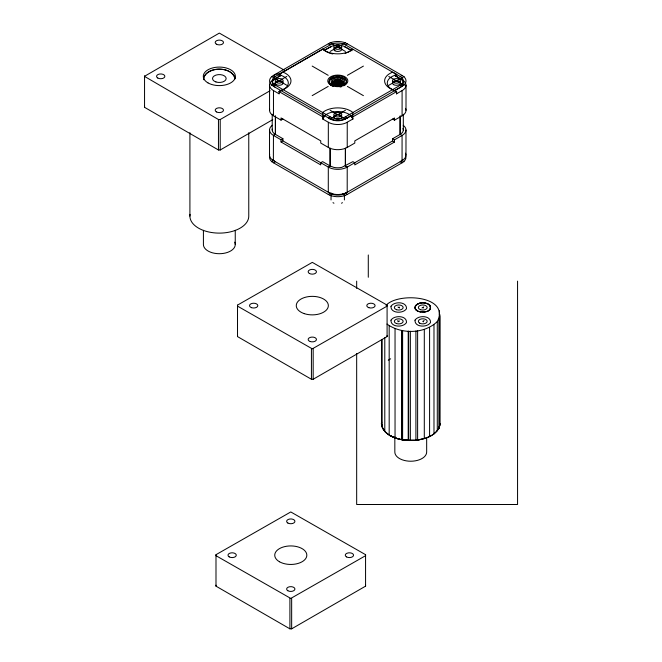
<?xml version="1.0" encoding="UTF-8"?>
<svg xmlns="http://www.w3.org/2000/svg" width="662" height="662" viewBox="0 0 662 662"><rect width="100%" height="100%" fill="white"/><g stroke="black" fill="none" stroke-linecap="round" stroke-linejoin="round"><path stroke-width="0.99" d="M269.517 155.123L269.533 129.959M269.55 110.297L269.558 85.133M272.206 129.959L272.223 114.228M405.516 155.363A13.372 7.721 0 0 1 402.057 162.819L347.202 194.446L345.307 193.354A10.7 6.173 0 0 1 330.181 193.345L273.373 160.543L273.456 135.42A13.372 7.721 0 0 1 272.297 125.267M282.922 119.036L281.027 120.12L273.464 115.751L273.48 90.595L272.322 89.833A13.372 7.721 0 0 1 272.322 80.433L281.044 75.311L275.375 78.588A10.7 6.173 0 0 0 275.375 87.318M275.351 116.628L275.342 134.328L282.906 138.697L282.906 140.882L281.019 141.974L281.019 139.79L282.906 138.697M275.466 115.726L275.458 134.403L273.456 135.42L281.019 139.79M279.165 93.863L278.959 91.555L282.939 89.577A18.279 10.542 0 0 0 282.939 72.117L278.959 74.343L278.959 76.527M281.027 120.12L281.027 117.935L320.756 140.874L320.747 143.058L328.319 147.427A13.372 7.721 0 0 0 347.227 147.427L354.799 143.066L354.799 140.882L394.519 117.985L394.519 120.17L392.624 119.077M328.319 147.427L328.335 122.263L322.667 118.978L324.554 115.709L322.874 119.094L322.659 112.507A18.279 10.542 0 0 1 352.92 112.515L352.705 119.11L345.928 122.933A13.372 7.721 0 0 1 329.643 122.925L328.335 122.263M403.224 125.317A13.372 7.721 0 0 1 402.074 135.47L394.502 139.831L394.502 142.016L354.782 164.921L354.782 162.736L352.896 161.644L341.857 167.337A10.7 6.173 0 0 1 333.665 167.337L330.065 165.93L330.073 148.23M330.206 148.296L330.197 165.996L328.302 167.089L282.906 140.882M331.033 199.941L331.033 192.841M344.406 199.941L344.414 193.858M345.341 148.305L345.324 166.005L347.219 167.097L392.616 140.923L394.502 142.016M345.473 148.238L345.456 165.939L347.219 167.097L347.202 192.261L345.307 193.354L402.115 160.601A13.381 7.721 0 0 0 405.516 153.179M347.227 147.427L347.244 122.271M392.616 140.923L392.616 138.739L400.179 134.378A10.7 6.173 0 0 0 402.951 128.42M396.621 93.789L396.621 91.604L392.64 89.618A18.279 10.542 0 0 1 392.64 72.158L396.621 74.392L396.621 76.577L403.249 80.491A13.372 7.721 0 0 1 403.249 89.883L396.414 93.905M400.063 134.452L400.08 116.76M400.196 115.701L400.179 134.378L402.074 135.47L402.057 160.634M394.519 120.17L402.082 115.809L402.099 90.644M403.315 130.017L403.323 114.286M405.972 155.181L405.988 130.017M406.005 110.355L406.013 85.191M386.98 324.074C401.395 334.418 424.276 334.087 437.284 321.567C450.582 295.674 397.887 291.967 386.037 305.372M439.767 425.169L438.691 428.711L439.485 426.436M422.977 438.914C430.515 437.086 439.295 432.129 440.023 423.622M285.214 70.693L219.337 33.1L144.44 76.345L218.46 119.516L220.214 119.516L270.079 90.727M144.548 106.309L144.548 107.318L218.46 149.984L220.214 149.984L272.744 119.656M203.689 79.713C204.144 65.786 232.478 65.886 235.25 78.53M237.517 305.108L237.517 306.125L312.307 348.857L387.088 306.125L387.088 305.108L312.307 262.375L237.517 305.108L237.517 336.594L311.43 379.26L313.176 379.26L387.088 336.594L387.088 335.576M237.517 335.576L237.517 336.594M215.994 554.682L215.994 555.691L290.784 598.431L365.565 555.691L365.565 554.682L290.784 511.949L215.994 554.682L215.994 586.16L289.906 628.834L291.652 628.834L365.565 586.16L365.565 585.15M215.994 585.15L215.994 586.16M439.767 424.979L440.172 423.647M439.767 425.401L439.568 426.278L439.667 316.287M381.734 422.124L381.329 423.647L381.924 426.262M203.689 77.338C208.96 66.208 232.155 66.233 234.977 78.927M415.91 331.008L415.91 440.213C424.872 439.129 435.124 436.001 439.328 427.28M330.479 53.365A15.615 9.003 0 0 1 326.457 51.603L322.659 49.211A18.279 10.542 0 0 0 352.92 49.228L349.122 51.611A15.615 9.003 0 0 1 347.236 52.588M428.339 310.726C431.243 309.535 431.243 305.48 428.339 304.288M279.165 76.411L281.044 75.311M324.43 50.312L329.643 47.391A13.372 7.721 0 0 1 331.099 46.828M351.034 115.718L352.912 118.986L351.034 115.718L345.357 118.995A10.7 6.173 0 0 1 330.222 118.986L273.48 86.3A13.372 7.721 0 0 1 273.48 75.385L328.335 43.758A13.372 7.721 0 0 1 347.252 43.766L402.099 75.435A13.372 7.721 0 0 1 402.099 86.35L347.252 117.977A13.372 7.721 0 0 1 328.335 117.968L330.222 116.876A10.7 6.173 0 0 0 345.357 116.884L347.252 117.977M322.874 49.029L278.959 74.343L283.419 76.411A15.615 9.003 0 0 1 283.419 89.494L278.959 91.555L322.874 116.909L326.457 114.344A15.615 9.003 0 0 1 349.122 114.352L352.705 116.926L396.621 91.604L392.161 89.535A15.615 9.003 0 0 1 392.161 76.461L396.621 74.392M273.48 75.385L275.375 76.478L330.222 44.851A10.7 6.173 0 0 1 345.357 44.859L400.212 76.527L402.099 75.435M324.554 50.229L330.222 46.961A10.7 6.173 0 0 1 345.357 46.969L351.034 50.246M271.511 85.249L286.795 76.436M330.148 51.446L345.432 42.633M273.48 86.3L275.375 85.208L330.222 116.876M345.357 44.859L347.252 43.766M312.183 95.634L328.187 86.408M332.986 83.635L342.593 78.099M347.401 75.327L363.405 66.101M273.456 135.42L275.342 134.328A10.7 6.173 0 0 1 272.297 129.156M330.148 119.102L345.432 110.289M388.784 85.299L404.068 76.486M345.357 116.884L400.212 85.257L402.099 86.35M394.535 90.636L400.212 87.367A10.7 6.173 0 0 0 400.212 78.637L394.535 75.36L396.621 76.577M271.47 161.718L273.596 160.494M269.633 156.298A13.372 7.721 0 0 0 273.439 162.769L275.326 161.677A10.7 6.173 0 0 1 273.009 159.674M273.439 162.769L328.286 194.438L330.181 193.345M330.106 195.571L332.945 193.933M341.501 203.217L342.444 202.671M398.739 307.507L399.401 307.127M397.953 321.831L399.467 320.954M421.959 307.971L423.754 306.936M424.177 320.557L422.761 321.376L423.572 321.84M388.238 360.194L390.654 358.804M426.709 311.446C431.789 310.958 431.789 304.048 426.709 303.56M424.805 311.901L426.775 311.521M421.289 439.353L422.579 439.047M401.975 330.57L401.975 439.775L414.602 440.396L422.745 438.989M414.023 440.396L415.562 440.247L408.644 440.453L408.644 331.248M415.91 440.213L420.891 439.419L417.118 440.147M424.839 311.984L418.748 311.521M407.817 440.396L413.891 440.396L409.505 440.536M426.775 303.494C419.344 299.547 407.891 309.626 420.718 311.901M424.805 303.105C420.312 301.26 410.779 306.506 417.184 310.726M401.71 439.709C393.518 438.029 383.025 433.833 381.734 424.541M399.575 439.262L406.956 440.396M401.975 439.775L407.66 440.396L402.612 439.841L402.612 330.636M400.618 439.419L401.627 439.692L401.627 330.487M397.961 438.815L392.955 437.061M381.486 339.474L381.486 422.927C381.511 429.853 387.485 435.017 393.567 437.259M389.943 435.654L392.905 437.028M273.48 90.595L278.959 93.739M330.148 42.625L345.432 51.446M388.784 76.478L404.068 85.299M328.335 43.758L330.222 44.851M312.183 66.076L328.187 75.319M332.986 78.091L342.593 83.644M347.401 86.416L363.405 95.651M392.616 138.739L394.502 139.831M271.511 76.428L286.795 85.257M330.148 110.281L345.432 119.11M401.892 160.543L404.027 161.768M402.057 162.819L400.162 161.727A10.7 6.173 0 0 0 402.488 159.724M281.019 141.974L320.739 164.904L320.739 162.72L322.634 161.627L330.065 165.93M342.552 193.941L345.39 195.58M422.761 307.507L423.514 307.946M397.978 307.06L399.583 307.995M397.605 320.722L398.739 321.376M351.927 50.775L345.928 47.391A13.372 7.721 0 0 0 344.48 46.837M332.994 202.671L333.938 203.217M388.048 434.231L384.788 431.467L384.788 337.719M384.076 430.474L382.164 427.321L382.164 339.755M440.007 424.367L439.957 314.789M517.56 281.135L517.56 504.494L356.669 504.494L356.669 353.516M439.336 310.759L439.336 314.88M438.906 318.794L438.906 428M437.284 321.567L437.284 430.772M433.982 324.711L433.982 433.916M429.588 327.376L429.588 436.581M426.667 437.706L426.667 452.038A15.913 9.185 0 0 1 410.746 461.224A15.913 9.185 0 0 1 394.833 452.038L394.833 436.829M424.301 329.428L424.301 438.633M417.614 330.843L417.614 440.048M410.357 331.29L410.357 440.495M408.214 331.232L408.214 440.437M395.04 328.708L395.04 437.913L400.253 439.369L395.04 437.913L389.182 435.083L389.182 325.878M387.088 305.108L387.088 336.594M368.287 254.978L368.287 277.262M365.565 554.682L365.565 586.16M356.669 281.135L356.669 288.367M313.176 348.791L313.176 379.26M311.43 348.791L311.43 379.26M291.652 598.365L291.652 628.834M289.906 598.365L289.906 628.834M248.763 132.673L248.763 216.126A29.426 16.989 0 0 1 217.798 233.09A29.426 16.989 0 0 1 190.068 214.356M235.25 230.318L235.25 244.518M220.214 119.516L220.214 149.984M218.46 119.516L218.46 149.984M203.416 230.318L203.416 244.518A15.913 9.185 0 0 0 221.414 253.629A15.913 9.185 0 0 0 234.712 242.143M189.911 132.673L189.911 216.126M144.548 75.84L144.548 107.318M275.897 78.414A4.146 2.391 0 0 1 274.382 75.145A4.146 2.391 0 0 1 280.043 74.268M273.464 115.751A13.372 7.721 0 0 1 269.657 109.288M405.549 108.353A13.372 7.721 0 0 1 402.082 115.809M273.373 160.543A13.381 7.721 0 0 1 269.633 154.114M347.219 167.097A13.372 7.721 0 0 1 328.302 167.089L328.286 192.253A13.381 7.721 0 0 0 347.145 192.294M346.557 52.869A15.615 9.003 0 0 1 345.101 53.374M332.804 53.945A15.615 9.003 0 0 1 331.232 53.581M331.331 85.141A6.686 3.856 0 0 1 334.442 80.797M336.056 80.416A6.686 3.856 0 0 1 339.523 80.416M341.137 80.805A6.686 3.856 0 0 1 344.248 85.141M333.441 86.515A8.697 5.015 0 0 1 330.669 79.299A8.697 5.015 0 0 1 343.379 78.339A8.697 5.015 0 0 1 343.942 85.729M341.468 86.722A8.697 5.015 0 0 1 340.045 87.02M330.255 84.256A8.697 5.015 0 0 1 331.637 83.213M343.934 83.222A8.697 5.015 0 0 1 345.316 84.264M335.204 84.835A2.673 1.547 0 0 1 337.438 83.702A2.673 1.547 0 0 1 340.103 84.463M340.996 83.486A3.211 1.854 0 0 1 339.391 85.092M336.188 85.092A3.211 1.854 0 0 1 335.518 84.794M335.013 84.413A3.211 1.854 0 0 1 334.583 83.486M334.691 83.007A3.211 1.854 0 0 1 335.013 82.56M336.188 81.881A3.211 1.854 0 0 1 340.566 82.56M347.202 194.446A13.372 7.721 0 0 1 328.286 194.438M400.212 76.527A10.7 6.173 0 0 1 400.212 85.257M275.375 85.208A10.7 6.173 0 0 1 275.375 76.478M390.985 306.307C390.439 313.556 403.307 313.904 406.493 308.707C407.039 301.458 394.171 301.111 390.985 306.307M390.985 320.176C390.439 327.425 403.307 327.773 406.493 322.576C407.039 315.327 394.171 314.98 390.985 320.176M415.008 320.176C414.462 327.425 427.329 327.773 430.515 322.576C431.061 315.327 418.194 314.98 415.008 320.176M415.413 305.745C413.278 313.068 426.618 313.945 430.11 309.262C432.245 301.938 418.905 301.069 415.413 305.745M215.928 81.939A6.819 3.939 0 0 0 226.156 78.53A6.819 3.939 0 0 0 215.928 75.112A6.819 3.939 0 0 0 215.928 81.939M157.771 78.033A4.146 2.391 0 0 0 164.706 76.966A4.146 2.391 0 0 0 159.625 74.028A4.146 2.391 0 0 0 157.771 78.033M207.984 82.891A16.053 9.268 0 0 0 234.836 78.737A16.053 9.268 0 0 0 215.183 67.392A16.053 9.268 0 0 0 207.984 82.891M216.4 111.886A4.146 2.391 0 0 0 223.342 110.819A4.146 2.391 0 0 0 218.261 107.881A4.146 2.391 0 0 0 216.4 111.886M216.4 44.18A4.146 2.391 0 0 0 223.342 43.113A4.146 2.391 0 0 0 218.261 40.175A4.146 2.391 0 0 0 216.4 44.18M396.53 309.708A4.411 2.549 0 0 0 403.15 307.507A4.411 2.549 0 0 0 396.53 305.298A4.411 2.549 0 0 0 396.53 309.708M396.53 323.577A4.411 2.549 0 0 0 403.15 321.376A4.411 2.549 0 0 0 396.53 319.167A4.411 2.549 0 0 0 396.53 323.577M420.552 309.708A4.411 2.549 0 0 0 427.172 307.507A4.411 2.549 0 0 0 420.552 305.298A4.411 2.549 0 0 0 420.552 309.708M419.642 323.139A4.411 2.549 0 0 0 427.023 321.997A4.411 2.549 0 0 0 421.62 318.877A4.411 2.549 0 0 0 419.642 323.139M279.43 561.74A16.053 9.268 0 0 0 306.283 557.586A16.053 9.268 0 0 0 286.629 546.241A16.053 9.268 0 0 0 279.43 561.74M287.846 523.03A4.146 2.391 0 0 0 294.789 521.954A4.146 2.391 0 0 0 289.708 519.025A4.146 2.391 0 0 0 287.846 523.03M346.483 556.883A4.146 2.391 0 0 0 353.417 555.807A4.146 2.391 0 0 0 348.344 552.878A4.146 2.391 0 0 0 346.483 556.883M229.209 556.883A4.146 2.391 0 0 0 236.152 555.807A4.146 2.391 0 0 0 231.071 552.878A4.146 2.391 0 0 0 229.209 556.883M287.846 590.736A4.146 2.391 0 0 0 294.789 589.66A4.146 2.391 0 0 0 289.708 586.731A4.146 2.391 0 0 0 287.846 590.736M304.28 313.639A16.053 9.268 0 0 0 328.352 305.621A16.053 9.268 0 0 0 304.28 297.594A16.053 9.268 0 0 0 304.28 313.639M309.369 273.456A4.146 2.391 0 0 0 316.312 272.38A4.146 2.391 0 0 0 311.231 269.451A4.146 2.391 0 0 0 309.369 273.456M368.866 307.689A4.146 2.391 0 0 0 375.089 305.621A4.146 2.391 0 0 0 368.866 303.544A4.146 2.391 0 0 0 368.866 307.689M251.593 307.689A4.146 2.391 0 0 0 257.816 305.621A4.146 2.391 0 0 0 251.593 303.544A4.146 2.391 0 0 0 251.593 307.689M310.23 341.542A4.146 2.391 0 0 0 316.453 339.474A4.146 2.391 0 0 0 310.23 337.397A4.146 2.391 0 0 0 310.23 341.542M334.955 118.44A4.013 2.317 0 0 0 341.666 117.406A4.013 2.317 0 0 0 336.751 114.567A4.013 2.317 0 0 0 334.955 118.44M276.319 84.587A4.013 2.317 0 0 0 283.03 83.553A4.013 2.317 0 0 0 278.114 80.714A4.013 2.317 0 0 0 276.319 84.587M393.592 84.637A4.013 2.317 0 0 0 400.303 83.602A4.013 2.317 0 0 0 395.388 80.764A4.013 2.317 0 0 0 393.592 84.637M334.955 50.784A4.013 2.317 0 0 0 341.666 49.749A4.013 2.317 0 0 0 336.751 46.911A4.013 2.317 0 0 0 334.955 50.784M330.702 84.959A10.029 5.784 0 0 0 347.484 82.369A10.029 5.784 0 0 0 335.195 75.278A10.029 5.784 0 0 0 330.702 84.959M334.004 85.233A5.354 3.087 0 0 0 342.957 83.851A5.354 3.087 0 0 0 336.404 80.069A5.354 3.087 0 0 0 334.004 85.233M335.518 84.364A3.211 1.854 0 0 0 340.889 83.528A3.211 1.854 0 0 0 336.958 81.261A3.211 1.854 0 0 0 335.518 84.364M335.899 84.579A2.673 1.547 0 0 0 340.376 83.892A2.673 1.547 0 0 0 337.099 81.997A2.673 1.547 0 0 0 335.899 84.579M334.012 83.048A5.354 3.087 0 0 0 342.957 81.666A5.354 3.087 0 0 0 336.404 77.884A5.354 3.087 0 0 0 334.012 83.048M333.06 83.594A6.686 3.856 0 0 0 344.248 81.865A6.686 3.856 0 0 0 336.064 77.14A6.686 3.856 0 0 0 333.06 83.594M335.518 82.171A3.211 1.854 0 0 0 340.889 81.343A3.211 1.854 0 0 0 336.958 79.076A3.211 1.854 0 0 0 335.518 82.171M335.899 81.956A2.673 1.547 0 0 0 340.376 81.269A2.673 1.547 0 0 0 337.099 79.374A2.673 1.547 0 0 0 335.899 81.956M331.645 84.413A8.697 5.015 0 0 0 346.193 82.171A8.697 5.015 0 0 0 335.543 76.022A8.697 5.015 0 0 0 331.645 84.413M334.955 48.674A4.013 2.317 0 0 0 341.666 47.639A4.013 2.317 0 0 0 336.751 44.801A4.013 2.317 0 0 0 334.955 48.674M393.592 82.527A4.013 2.317 0 0 0 400.303 81.492A4.013 2.317 0 0 0 395.388 78.654A4.013 2.317 0 0 0 393.592 82.527M334.955 116.33A4.013 2.317 0 0 0 341.666 115.296A4.013 2.317 0 0 0 336.751 112.457A4.013 2.317 0 0 0 334.955 116.33M276.319 82.477A4.013 2.317 0 0 0 283.03 81.443A4.013 2.317 0 0 0 278.114 78.604A4.013 2.317 0 0 0 276.319 82.477"/></g></svg>
